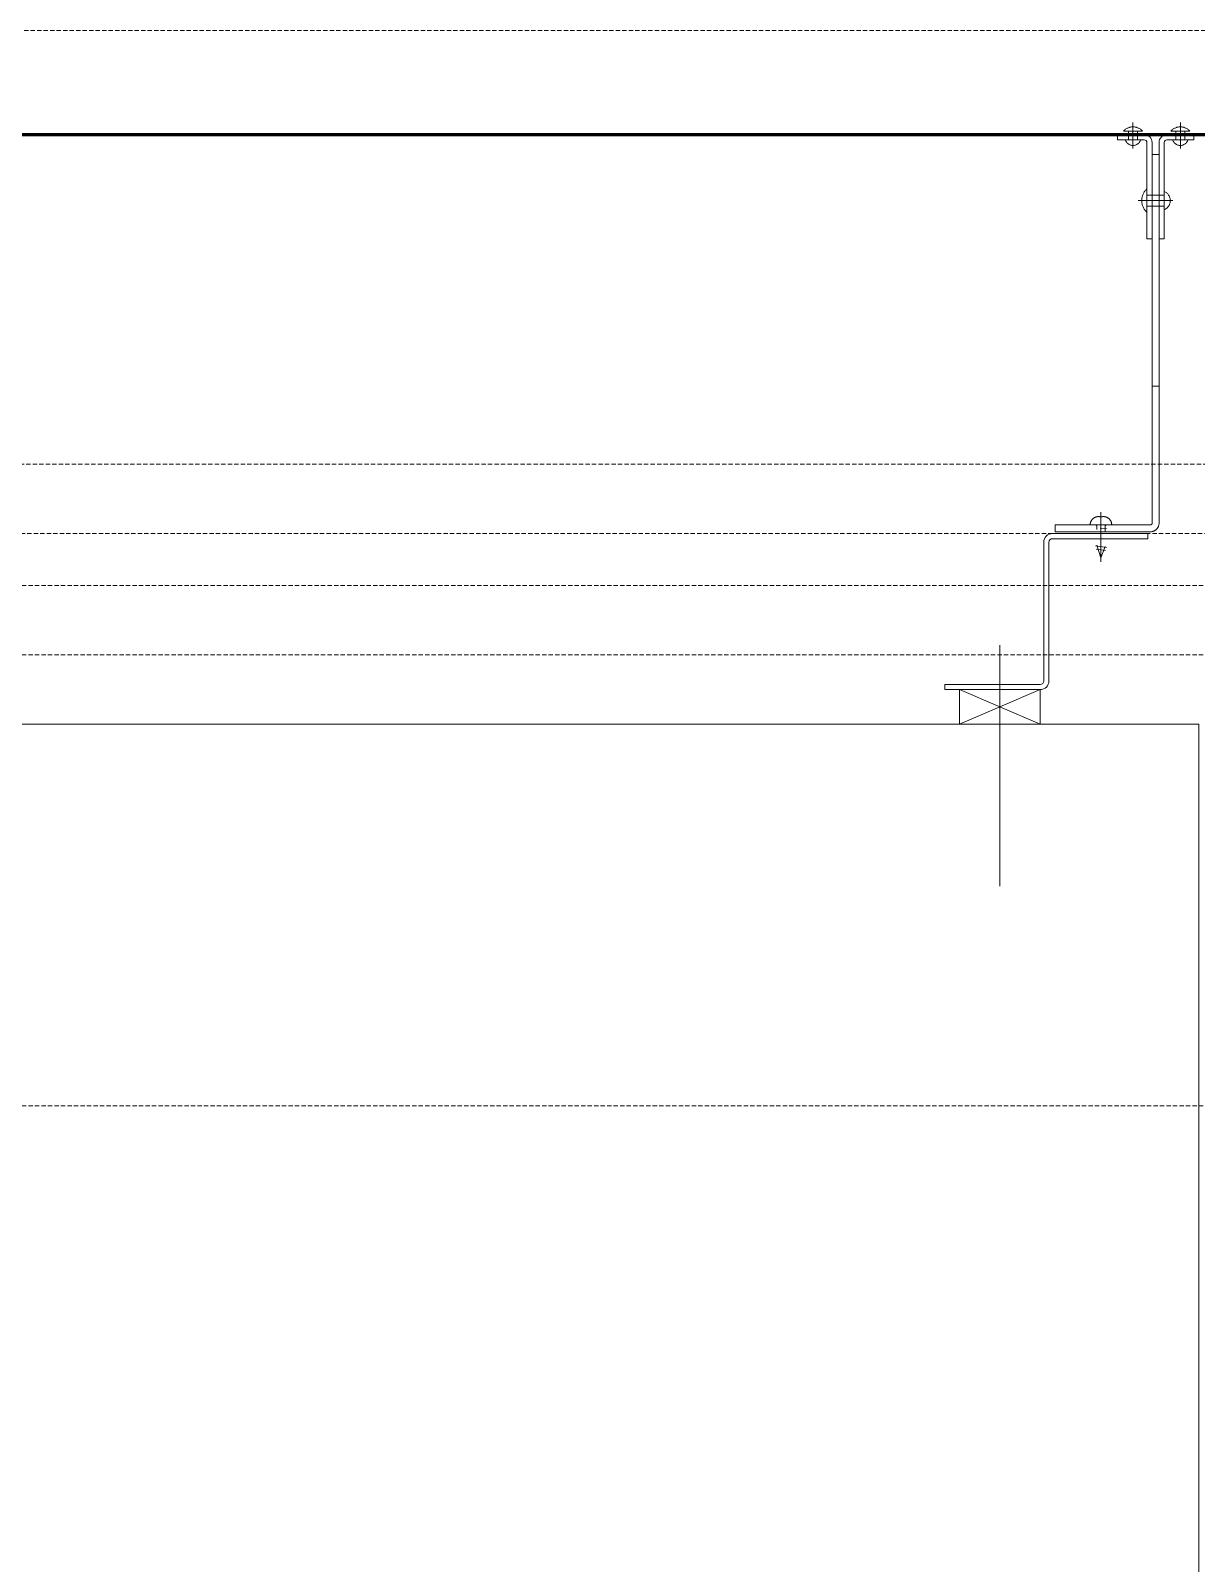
# Model space of a CAD drawing. Extents: x -1457 to 23780, y -2071 to 4205.
# Drawn here: x 20430.1 to 20497.4, y 2776.6 to 2865 of the extents above; entities that cross this region are included whole.
import ezdxf

# ---------------------------------------------------------------- set-up
doc = ezdxf.new("R2010")
doc.units = 0
doc.header["$MEASUREMENT"] = 0
doc.linetypes.add('HIDDEN', pattern=[0.375, 0.25, -0.125])
doc.layers.get('0').update_dxf_attribs({"color": 9, "lineweight": 9})
doc.layers.add('M-TEFRIS2-015', color=129, linetype='Continuous', lineweight=9)

# ---------------------------------------------------------------- blocks, each defined once
blk = doc.blocks.new('p-kolon_80x80')
blk.add_lwpolyline([(-40, -40), (40, -40), (40, 40), (-40, 40)], close=True)
blk = doc.blocks.new('p- alum kaplama profil')
at = {"lineweight": 13}
blk.add_lwpolyline([(7.116, 12.591), (7.116, 26.491)], dxfattribs=at)
at = {"lineweight": 5}
blk.add_lwpolyline([(9.441, 15.16), (4.791, 15.16), (4.791, 17.159), (9.441, 17.159)], close=True, dxfattribs=at)
for points in [[(4.791, 15.16), (9.441, 17.159)], [(9.441, 15.16), (4.791, 17.159)]]:
    blk.add_lwpolyline(points, dxfattribs=at)
at = {"lineweight": 18}
blk.add_lwpolyline([(4.091, 6.157), (-1.409, 6.157), (-1.409, 6.457), (4.091, 6.457, 0.414214), (4.291, 6.657), (4.291, 14.66, -0.414214), (4.791, 15.16), (10.291, 15.16), (10.291, 14.86), (4.791, 14.86, 0.414214), (4.591, 14.66), (4.591, 6.657, -0.414214)], format="xyb", close=True, dxfattribs=at)
blk.add_lwpolyline([(-2.059, 5.556), (-2.059, -2.342), (-2.059, -15.692), (-1.659, -15.692), (-1.659, -2.342), (-1.659, 5.556), (-1.659, 5.561), (-1.658, 5.566), (-1.658, 5.571), (-1.657, 5.576), (-1.656, 5.581), (-1.654, 5.585), (-1.653, 5.59), (-1.651, 5.595), (-1.649, 5.599), (-1.647, 5.604), (-1.644, 5.608), (-1.642, 5.612), (-1.639, 5.616), (-1.636, 5.62), (-1.633, 5.624), (-1.629, 5.627), (-1.626, 5.63), (-1.622, 5.634), (-1.618, 5.637), (-1.614, 5.64), (-1.61, 5.642), (-1.606, 5.645), (-1.601, 5.647), (-1.597, 5.649), (-1.592, 5.651), (-1.588, 5.652), (-1.583, 5.653), (-1.578, 5.654), (-1.573, 5.655), (-1.569, 5.656), (-1.564, 5.656), (-1.559, 5.656), (3.941, 5.656), (3.941, 6.056), (-1.559, 6.056), (-1.583, 6.056), (-1.608, 6.054), (-1.632, 6.051), (-1.656, 6.047), (-1.68, 6.041), (-1.704, 6.035), (-1.727, 6.027), (-1.75, 6.018), (-1.772, 6.008), (-1.794, 5.997), (-1.816, 5.985), (-1.836, 5.972), (-1.857, 5.958), (-1.876, 5.943), (-1.894, 5.927), (-1.912, 5.91), (-1.929, 5.892), (-1.945, 5.874), (-1.96, 5.854), (-1.974, 5.834), (-1.988, 5.813), (-2, 5.792), (-2.011, 5.77), (-2.021, 5.748), (-2.029, 5.725), (-2.037, 5.702), (-2.044, 5.678), (-2.049, 5.654), (-2.053, 5.63), (-2.056, 5.605), (-2.058, 5.581)], close=True)
blk.add_lwpolyline([(-1.659, -2.342), (-2.059, -2.342)])
for points in [[(-2.359, -10.842), (-2.359, -16.392), (-2.359, -16.392, -0.414214), (-2.509, -16.542), (-2.509, -16.542), (-4.059, -16.542), (-4.059, -16.842), (-2.509, -16.842), (-2.509, -16.842, 0.414214), (-2.059, -16.392), (-2.059, -10.842)], [(-1.359, -10.842), (-1.659, -10.842), (-1.659, -16.392, 0.414214), (-1.209, -16.842), (-1.209, -16.842), (0.341, -16.842), (0.341, -16.542), (-1.209, -16.542), (-1.209, -16.542, -0.414214), (-1.359, -16.392), (-1.359, -16.392)]]:
    blk.add_lwpolyline(points, format="xyb", close=True)
for points in [[(1.563, 7.053, -10), (1.02, 7.13, -10)], [(1.051, 6.913, -10), (1.291, 7.556, -10)], [(1.291, 4.927, -10), (1.291, 7.795, -10)], [(1.531, 6.823, -10), (1.291, 7.556, -10)], [(1.606, 6.866, -10), (0.976, 6.956, -10)], [(1.291, 6.157, -10), (1.291, 6.257, -10)], [(0.671, 5.656, -10), (1.911, 5.656, -10)], [(0.671, 5.656, -10), (0.672, 5.637, -10), (0.673, 5.617, -10), (0.675, 5.597, -10), (0.678, 5.578, -10), (0.682, 5.558, -10), (0.686, 5.539, -10), (0.691, 5.52, -10), (0.697, 5.501, -10), (0.704, 5.483, -10), (0.712, 5.464, -10), (0.72, 5.447, -10), (0.73, 5.429, -10), (0.739, 5.412, -10), (0.75, 5.395, -10), (0.761, 5.379, -10), (0.773, 5.363, -10), (0.786, 5.348, -10), (0.799, 5.333, -10), (0.813, 5.319, -10), (0.827, 5.306, -10), (0.842, 5.293, -10), (0.857, 5.28, -10), (0.873, 5.269, -10), (0.89, 5.258, -10), (0.907, 5.247, -10), (0.924, 5.238, -10), (0.942, 5.229, -10), (0.96, 5.221, -10), (0.978, 5.214, -10), (0.997, 5.207, -10), (1.016, 5.201, -10), (1.035, 5.196, -10)], [(0.961, 5.656, -10), (0.966, 5.657, -10), (0.97, 5.657, -10), (0.974, 5.657, -10), (0.979, 5.658, -10), (0.983, 5.659, -10), (0.987, 5.66, -10), (0.992, 5.662, -10), (0.996, 5.663, -10), (1, 5.665, -10), (1.004, 5.667, -10), (1.008, 5.669, -10), (1.011, 5.672, -10), (1.015, 5.674, -10), (1.018, 5.677, -10), (1.022, 5.68, -10), (1.025, 5.683, -10), (1.028, 5.686, -10), (1.031, 5.689, -10), (1.034, 5.693, -10), (1.036, 5.696, -10), (1.038, 5.7, -10), (1.041, 5.704, -10), (1.043, 5.708, -10), (1.044, 5.712, -10), (1.046, 5.716, -10), (1.047, 5.72, -10), (1.049, 5.725, -10), (1.05, 5.729, -10), (1.05, 5.733, -10), (1.051, 5.738, -10), (1.051, 5.742, -10), (1.051, 5.746, -10)], [(1.335, 5.855, -10), (0.976, 5.876, -10)], [(1.051, 5.833, -10), (1.051, 6.013, -10)], [(1.051, 5.746, -10), (1.051, 5.833, -10)], [(1.531, 5.746, -10), (1.531, 5.923, -10)], [(1.531, 5.746, -10), (1.531, 5.742, -10), (1.532, 5.738, -10), (1.532, 5.733, -10), (1.533, 5.729, -10), (1.534, 5.725, -10), (1.535, 5.72, -10), (1.537, 5.716, -10), (1.538, 5.712, -10), (1.54, 5.708, -10), (1.542, 5.704, -10), (1.544, 5.7, -10), (1.546, 5.696, -10), (1.549, 5.693, -10), (1.552, 5.689, -10), (1.555, 5.686, -10), (1.558, 5.683, -10), (1.561, 5.68, -10), (1.564, 5.677, -10), (1.568, 5.674, -10), (1.571, 5.672, -10), (1.575, 5.669, -10), (1.579, 5.667, -10), (1.583, 5.665, -10), (1.587, 5.663, -10), (1.591, 5.662, -10), (1.595, 5.66, -10), (1.599, 5.659, -10), (1.604, 5.658, -10), (1.608, 5.657, -10), (1.612, 5.657, -10), (1.617, 5.657, -10), (1.621, 5.656, -10)], [(1.548, 5.196, -10), (1.567, 5.201, -10), (1.586, 5.207, -10), (1.604, 5.214, -10), (1.623, 5.221, -10), (1.641, 5.229, -10), (1.659, 5.238, -10), (1.676, 5.247, -10), (1.693, 5.258, -10), (1.709, 5.269, -10), (1.725, 5.28, -10), (1.741, 5.293, -10), (1.755, 5.306, -10), (1.77, 5.319, -10), (1.784, 5.333, -10), (1.797, 5.348, -10), (1.809, 5.363, -10), (1.821, 5.379, -10), (1.833, 5.395, -10), (1.843, 5.412, -10), (1.853, 5.429, -10), (1.862, 5.447, -10), (1.871, 5.464, -10), (1.878, 5.483, -10), (1.885, 5.501, -10), (1.891, 5.52, -10), (1.896, 5.539, -10), (1.901, 5.558, -10), (1.905, 5.578, -10), (1.908, 5.597, -10), (1.91, 5.617, -10), (1.911, 5.637, -10), (1.911, 5.656, -10)], [(1.035, 5.196, -10), (1.04, 5.195, -10), (1.045, 5.194, -10), (1.05, 5.193, -10), (1.056, 5.192, -10), (1.061, 5.191, -10), (1.066, 5.189, -10), (1.071, 5.188, -10), (1.077, 5.187, -10), (1.082, 5.186, -10), (1.087, 5.185, -10), (1.092, 5.184, -10), (1.098, 5.183, -10), (1.103, 5.182, -10), (1.108, 5.182, -10), (1.113, 5.181, -10), (1.119, 5.18, -10), (1.124, 5.179, -10), (1.129, 5.178, -10), (1.135, 5.178, -10), (1.14, 5.177, -10), (1.145, 5.176, -10), (1.151, 5.175, -10), (1.156, 5.175, -10), (1.161, 5.174, -10), (1.167, 5.173, -10), (1.172, 5.173, -10), (1.177, 5.172, -10), (1.182, 5.172, -10), (1.188, 5.171, -10), (1.193, 5.171, -10), (1.198, 5.17, -10), (1.204, 5.17, -10)], [(1.204, 5.17, -10), (1.204, 5.204, -10)], [(1.379, 5.204, -10), (1.204, 5.204, -10)], [(1.379, 5.17, -10), (1.379, 5.204, -10)], [(1.379, 5.17, -10), (1.384, 5.17, -10), (1.389, 5.171, -10), (1.395, 5.171, -10), (1.4, 5.172, -10), (1.405, 5.172, -10), (1.411, 5.173, -10), (1.416, 5.173, -10), (1.421, 5.174, -10), (1.427, 5.175, -10), (1.432, 5.175, -10), (1.437, 5.176, -10), (1.443, 5.177, -10), (1.448, 5.178, -10), (1.453, 5.178, -10), (1.459, 5.179, -10), (1.464, 5.18, -10), (1.469, 5.181, -10), (1.474, 5.182, -10), (1.48, 5.182, -10), (1.485, 5.183, -10), (1.49, 5.184, -10), (1.495, 5.185, -10), (1.501, 5.186, -10), (1.506, 5.187, -10), (1.511, 5.188, -10), (1.516, 5.189, -10), (1.522, 5.191, -10), (1.527, 5.192, -10), (1.532, 5.193, -10), (1.537, 5.194, -10), (1.543, 5.195, -10), (1.548, 5.196, -10)], [(-1.359, -13.042, 0), (-1.359, -12.367, 0)], [(-1.359, -13.717, 0), (-1.324, -13.684, 0), (-1.292, -13.65, 0), (-1.261, -13.614, 0), (-1.232, -13.576, 0), (-1.205, -13.537, 0), (-1.18, -13.496, 0), (-1.158, -13.454, 0), (-1.137, -13.411, 0), (-1.119, -13.367, 0), (-1.103, -13.323, 0), (-1.09, -13.277, 0), (-1.079, -13.231, 0), (-1.07, -13.184, 0), (-1.064, -13.137, 0), (-1.06, -13.09, 0), (-1.059, -13.042, 0), (-1.06, -12.995, 0), (-1.064, -12.947, 0), (-1.07, -12.9, 0), (-1.079, -12.853, 0), (-1.09, -12.807, 0), (-1.103, -12.761, 0), (-1.119, -12.717, 0), (-1.137, -12.673, 0), (-1.158, -12.63, 0), (-1.18, -12.588, 0), (-1.205, -12.547, 0), (-1.232, -12.508, 0), (-1.261, -12.471, 0), (-1.292, -12.434, 0), (-1.324, -12.4, 0), (-1.359, -12.367, 0)], [(-2.859, -13.042, 0), (-0.859, -13.042, 0)], [(-2.359, -12.517, 0), (-2.396, -12.535, 0), (-2.433, -12.555, 0), (-2.468, -12.578, 0), (-2.501, -12.603, 0), (-2.532, -12.631, 0), (-2.561, -12.661, 0), (-2.588, -12.693, 0), (-2.612, -12.727, 0), (-2.634, -12.763, 0), (-2.653, -12.8, 0), (-2.669, -12.838, 0), (-2.682, -12.878, 0), (-2.693, -12.918, 0), (-2.701, -12.959, 0), (-2.705, -13, 0), (-2.707, -13.042, 0), (-2.705, -13.084, 0), (-2.701, -13.125, 0), (-2.693, -13.166, 0), (-2.682, -13.207, 0), (-2.669, -13.246, 0), (-2.653, -13.284, 0), (-2.634, -13.321, 0), (-2.612, -13.357, 0), (-2.588, -13.391, 0), (-2.561, -13.423, 0), (-2.532, -13.453, 0), (-2.501, -13.481, 0), (-2.468, -13.506, 0), (-2.433, -13.529, 0), (-2.396, -13.549, 0), (-2.359, -13.567, 0)], [(-2.359, -13.042, 0), (-2.359, -12.517, 0)], [(-2.359, -13.042, 0), (-2.359, -12.727, 0)], [(-2.359, -12.727, 0), (-2.359, -13.042, 0)], [(-1.359, -12.727, 0), (-2.359, -12.727, 0)], [(-2.359, -13.042, 0), (-2.359, -13.357, 0)], [(-2.359, -13.042, 0), (-2.359, -13.567, 0)], [(-2.359, -13.357, 0), (-2.359, -13.042, 0)], [(-1.359, -13.042, 0), (-1.359, -13.717, 0)], [(-1.359, -13.357, 0), (-2.359, -13.357, 0)], [(-2.846, -16.542, 0), (-2.858, -16.507, 0), (-2.872, -16.474, 0), (-2.89, -16.442, 0), (-2.91, -16.411, 0), (-2.932, -16.382, 0), (-2.957, -16.355, 0), (-2.983, -16.33, 0), (-3.012, -16.307, 0), (-3.042, -16.286, 0), (-3.074, -16.268, 0), (-3.107, -16.252, 0), (-3.141, -16.239, 0), (-3.177, -16.229, 0), (-3.213, -16.222, 0), (-3.249, -16.218, 0), (-3.286, -16.216, 0), (-3.322, -16.218, 0), (-3.358, -16.222, 0), (-3.394, -16.229, 0), (-3.43, -16.239, 0), (-3.464, -16.252, 0), (-3.497, -16.268, 0), (-3.529, -16.286, 0), (-3.559, -16.307, 0), (-3.588, -16.33, 0), (-3.614, -16.355, 0), (-3.639, -16.382, 0), (-3.661, -16.411, 0), (-3.681, -16.442, 0), (-3.699, -16.474, 0), (-3.713, -16.507, 0), (-3.726, -16.542, 0)], [(-3.286, -16.542, 0), (-3.726, -16.542, 0)], [(-3.286, -16.542, 0), (-3.546, -16.542, 0)], [(-3.546, -16.542, 0), (-3.286, -16.542, 0)], [(-3.546, -17.042, 0), (-3.546, -16.542, 0)], [(-3.286, -17.542, 0), (-3.286, -16.042, 0)], [(-3.286, -16.542, 0), (-2.846, -16.542, 0)], [(-3.286, -16.542, 0), (-3.026, -16.542, 0)], [(-3.026, -16.542, 0), (-3.286, -16.542, 0)], [(-3.026, -17.042, 0), (-3.026, -16.542, 0)], [(-0.996, -16.542, 0), (-0.984, -16.507, 0), (-0.969, -16.474, 0), (-0.952, -16.442, 0), (-0.932, -16.411, 0), (-0.909, -16.382, 0), (-0.885, -16.355, 0), (-0.858, -16.33, 0), (-0.83, -16.307, 0), (-0.799, -16.286, 0), (-0.768, -16.268, 0), (-0.734, -16.252, 0), (-0.7, -16.239, 0), (-0.665, -16.229, 0), (-0.629, -16.222, 0), (-0.592, -16.218, 0), (-0.556, -16.216, 0), (-0.519, -16.218, 0), (-0.483, -16.222, 0), (-0.447, -16.229, 0), (-0.412, -16.239, 0), (-0.377, -16.252, 0), (-0.344, -16.268, 0), (-0.312, -16.286, 0), (-0.282, -16.307, 0), (-0.254, -16.33, 0), (-0.227, -16.355, 0), (-0.202, -16.382, 0), (-0.18, -16.411, 0), (-0.16, -16.442, 0), (-0.143, -16.474, 0), (-0.128, -16.507, 0), (-0.116, -16.542, 0)], [(-0.556, -16.542, 0), (-0.996, -16.542, 0)], [(-0.556, -16.542, 0), (-0.816, -16.542, 0)], [(-0.816, -16.542, 0), (-0.556, -16.542, 0)], [(-0.816, -17.042, 0), (-0.816, -16.542, 0)], [(-0.556, -17.542, 0), (-0.556, -16.042, 0)], [(-0.556, -16.542, 0), (-0.296, -16.542, 0)], [(-0.556, -16.542, 0), (-0.116, -16.542, 0)], [(-0.296, -16.542, 0), (-0.556, -16.542, 0)], [(-0.296, -17.042, 0), (-0.296, -16.542, 0)], [(-3.837, -17.042, 0), (-3.81, -17.071, 0), (-3.782, -17.098, 0), (-3.753, -17.124, 0), (-3.722, -17.148, 0), (-3.69, -17.17, 0), (-3.657, -17.191, 0), (-3.623, -17.21, 0), (-3.588, -17.227, 0), (-3.552, -17.242, 0), (-3.515, -17.255, 0), (-3.478, -17.266, 0), (-3.44, -17.276, 0), (-3.402, -17.283, 0), (-3.363, -17.288, 0), (-3.324, -17.291, 0), (-3.286, -17.292, 0), (-3.247, -17.291, 0), (-3.208, -17.288, 0), (-3.169, -17.283, 0), (-3.131, -17.276, 0), (-3.093, -17.266, 0), (-3.056, -17.255, 0), (-3.019, -17.242, 0), (-2.983, -17.227, 0), (-2.948, -17.21, 0), (-2.914, -17.191, 0), (-2.881, -17.17, 0), (-2.849, -17.148, 0), (-2.818, -17.124, 0), (-2.789, -17.098, 0), (-2.761, -17.071, 0), (-2.735, -17.042, 0)], [(-3.286, -17.042, 0), (-3.837, -17.042, 0)], [(-3.286, -17.042, 0), (-2.735, -17.042, 0)], [(-0.556, -17.042, 0), (-1.107, -17.042, 0)], [(-0.005, -17.042, 0), (-0.031, -17.071, 0), (-0.059, -17.098, 0), (-0.089, -17.124, 0), (-0.119, -17.148, 0), (-0.151, -17.17, 0), (-0.184, -17.191, 0), (-0.218, -17.21, 0), (-0.253, -17.227, 0), (-0.289, -17.242, 0), (-0.326, -17.255, 0), (-0.363, -17.266, 0), (-0.401, -17.276, 0), (-0.439, -17.283, 0), (-0.478, -17.288, 0), (-0.517, -17.291, 0), (-0.556, -17.292, 0), (-0.595, -17.291, 0), (-0.634, -17.288, 0), (-0.672, -17.283, 0), (-0.711, -17.276, 0), (-0.749, -17.266, 0), (-0.786, -17.255, 0), (-0.823, -17.242, 0), (-0.858, -17.227, 0), (-0.893, -17.21, 0), (-0.928, -17.191, 0), (-0.961, -17.17, 0), (-0.993, -17.148, 0), (-1.023, -17.124, 0), (-1.053, -17.098, 0), (-1.08, -17.071, 0), (-1.107, -17.042, 0)], [(-0.556, -17.042, 0), (-0.005, -17.042, 0)]]:
    blk.add_polyline3d(points)

msp = doc.modelspace()

# ---------------------------------------------------------------- linework, layer by layer
at = {"layer": 'M-TEFRIS2-015', "linetype": 'HIDDEN', "lineweight": 0}
msp.add_line((21815.5, 2803), (20189.5, 2802.999), dxfattribs=at)
for points in [[(18957.5, 1124.327), (18957.5, 1124.327), (18957.5, 2865), (22657.5, 2865), (22657.493, 2206.394)], [(18957.5, 1124.327), (18957.5, 1124.327), (18957.5, 2865), (22657.5, 2865), (22657.493, 2206.394)], [(20368, 2839.999), (20620, 2840.001)], [(20363.188, 2835.999), (20626.812, 2835.999)], [(20620, 2825), (20620, 2833), (20370, 2833), (20370, 2825)], [(20370, 2829), (20620, 2829)]]:
    msp.add_lwpolyline(points, dxfattribs=at)
msp.add_lwpolyline([(22657.491, 285), (18957.5, 285), (18957.5, 2865), (22657.5, 2865)], close=True, dxfattribs=at)
at = {"layer": 'M-TEFRIS2-015', "linetype": 'HIDDEN', "lineweight": 0, "const_width": 0.2}
for points in [[(18963.5, 1124.327), (18963.5, 2859), (22651.5, 2859), (22651.5, 2206.394)], [(18963.5, 1124.327), (18963.5, 2859), (22651.5, 2859), (22651.5, 2206.394)], [(20467.5, 291), (18963.5, 291), (18963.5, 2859), (22651.5, 2859), (22651.5, 291), (21824.7, 291)]]:
    msp.add_lwpolyline(points, dxfattribs=at)

# ---------------------------------------------------------------- block references
at = {"layer": 'M-TEFRIS2-015', "linetype": 'HIDDEN', "lineweight": 0, "rotation": 180}
msp.add_blockref('p- alum kaplama profil', (20493.141, 2842.159), dxfattribs=at)
at = {"layer": 'M-TEFRIS2-015', "linetype": 'HIDDEN', "lineweight": 0}
msp.add_blockref('p-kolon_80x80', (20457.5, 2785), dxfattribs=at)

doc.saveas('drawing.dxf')
